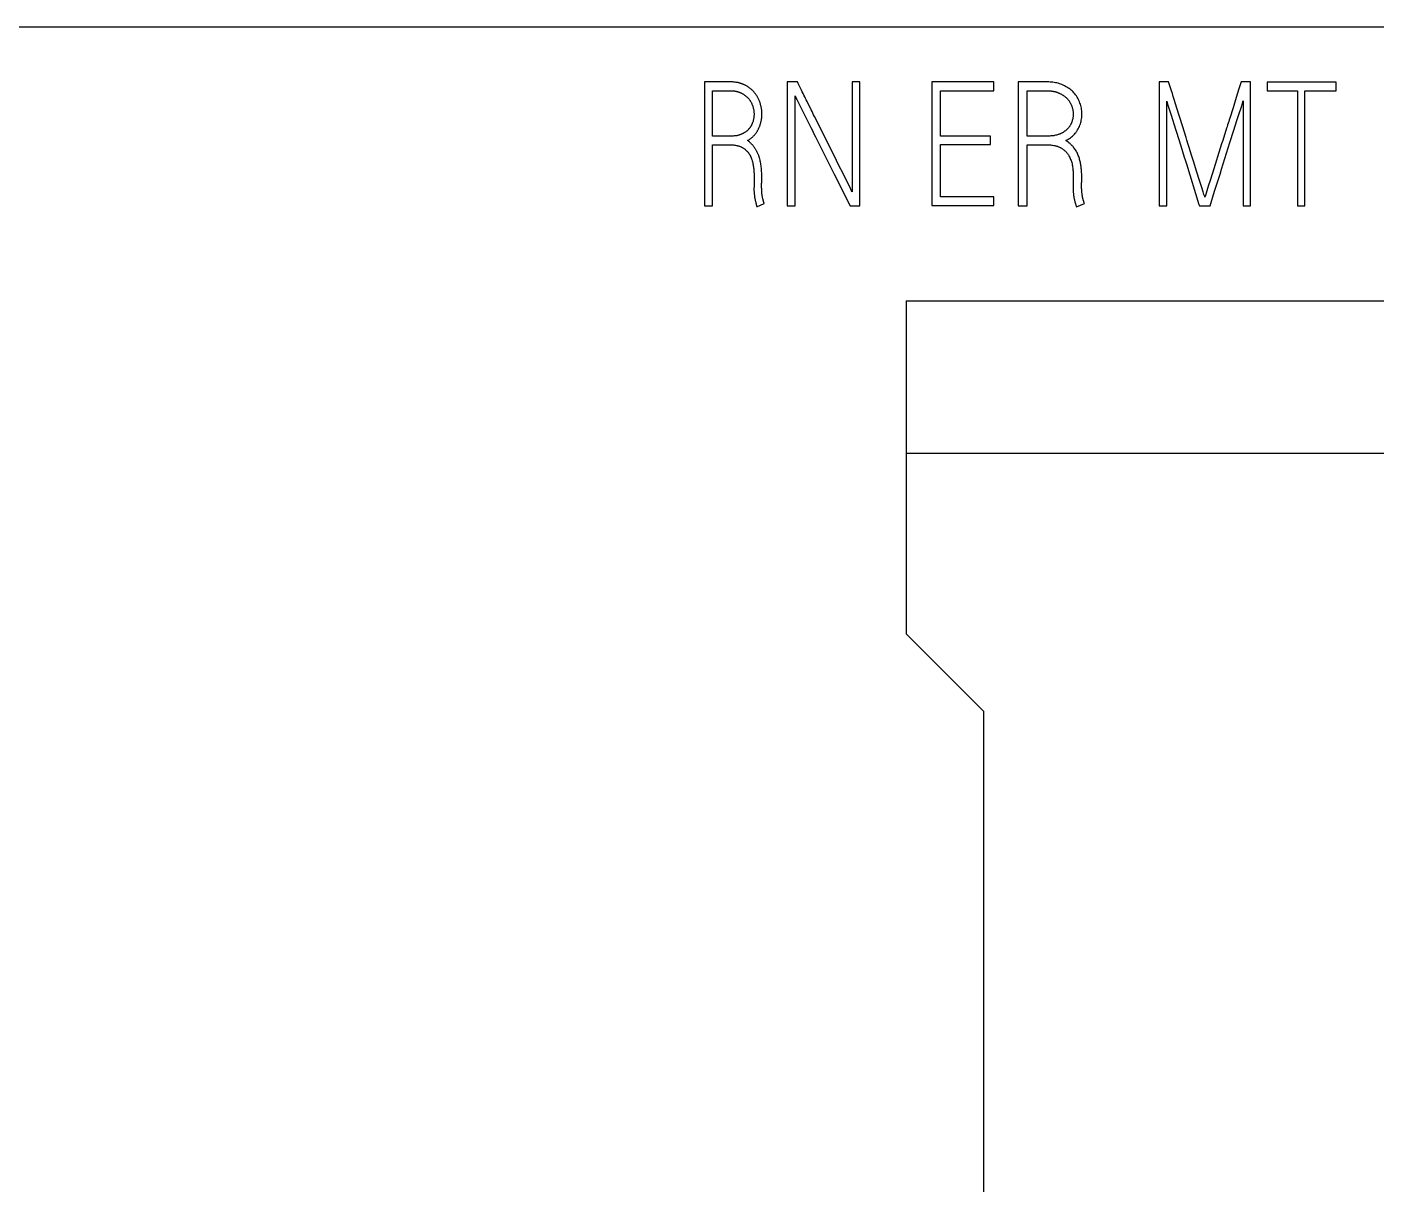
# Model space of a CAD drawing. Header units: millimetres. Extents: x 6750 to 121550, y -28210 to 66060.
# Drawn here: x 34026.5 to 34143.8, y 57971.6 to 58072.2 of the extents above; entities that cross this region are included whole.
import ezdxf

# ---------------------------------------------------------------- set-up
doc = ezdxf.new("R2010")
doc.units = ezdxf.units.MM
doc.layers.add('10000_FRONT', color=7, linetype='Continuous')
doc.layers.add('10500_FRONT_LABELING', color=7, linetype='Continuous')
doc.layers.add('DN.1. NET LIEN MANH', color=7, linetype='Continuous', lineweight=40)

# ---------------------------------------------------------------- blocks, each defined once
blk = doc.blocks.new('A$C0C6D7916')
at = {"layer": '10000_FRONT', "linetype": 'Continuous'}
for p, q in [((-42, 104.522), (-7, 104.522)), ((-23.55, 101.87), (-23.55, 98.65)), ((-23.55, 101.87), (-10.45, 101.87)), ((-10.45, 100.395), (-23.55, 100.395)), ((-23.55, 98.65), (-22.8, 97.9)), ((-22.8, 97.9), (-22.8, 73.2))]:
    blk.add_line(p, q, dxfattribs=at)
at = {"layer": '10500_FRONT_LABELING', "linetype": 'Continuous'}
for p, q in [((-25.5, 103.99), (-25.5, 102.79)), ((-25.297, 103.99), (-25.5, 103.99)), ((-24.7, 103.99), (-24.7, 102.79)), ((-24.603, 103.99), (-24.7, 103.99)), ((-24.074, 103.99), (-24.074, 102.928)), ((-23.997, 103.99), (-24.074, 103.99)), ((-23.997, 102.79), (-23.997, 103.99)), ((-23.3, 103.99), (-23.3, 102.793)), ((-22.703, 103.99), (-23.3, 103.99)), ((-22.703, 103.905), (-22.703, 103.99)), ((-22.465, 103.99), (-22.465, 102.79)), ((-21.1, 103.99), (-21.1, 102.79)), ((-21.01, 103.99), (-21.1, 103.99)), ((-20.329, 103.923), (-20.355, 103.84)), ((-20.308, 103.99), (-20.329, 103.923)), ((-20.216, 103.99), (-20.308, 103.99)), ((-20.216, 102.79), (-20.216, 103.99)), ((-20.056, 103.988), (-20.056, 103.903)), ((-19.389, 103.988), (-20.056, 103.988)), ((-19.389, 103.903), (-19.389, 103.988)), ((-25.423, 103.466), (-25.423, 103.905)), ((-25.423, 103.905), (-25.251, 103.905)), ((-24.625, 102.79), (-24.625, 103.855)), ((-24.599, 103.801), (-24.499, 103.602)), ((-23.217, 103.466), (-23.217, 103.905)), ((-23.217, 103.905), (-22.703, 103.905)), ((-22.38, 103.466), (-22.38, 103.905)), ((-22.38, 103.905), (-22.188, 103.905)), ((-21.028, 102.79), (-21.028, 103.803)), ((-21.028, 103.803), (-21.02, 103.776)), ((-20.355, 103.84), (-20.386, 103.74)), ((-20.288, 103.807), (-20.288, 102.79)), ((-20.056, 103.903), (-19.764, 103.903)), ((-19.764, 103.903), (-19.764, 102.79)), ((-19.692, 102.79), (-19.692, 103.903)), ((-19.692, 103.903), (-19.389, 103.903)), ((-21.02, 103.776), (-21.007, 103.736)), ((-21.007, 103.736), (-20.986, 103.668)), ((-20.986, 103.668), (-20.943, 103.533)), ((-20.877, 103.565), (-20.93, 103.735)), ((-20.349, 103.618), (-20.333, 103.665)), ((-20.333, 103.665), (-20.303, 103.76)), ((-24.499, 103.602), (-24.472, 103.548)), ((-24.366, 103.514), (-24.422, 103.625)), ((-20.943, 103.533), (-20.931, 103.493)), ((-20.841, 103.452), (-20.877, 103.565)), ((-20.378, 103.523), (-20.349, 103.618)), ((-25.24, 103.466), (-25.423, 103.466)), ((-24.427, 103.458), (-24.245, 103.097)), ((-22.734, 103.466), (-23.217, 103.466)), ((-22.734, 103.383), (-22.734, 103.466)), ((-22.177, 103.466), (-22.38, 103.466)), ((-20.931, 103.493), (-20.918, 103.452)), ((-20.918, 103.452), (-20.893, 103.371)), ((-20.833, 103.425), (-20.841, 103.452)), ((-20.821, 103.385), (-20.833, 103.425)), ((-20.498, 103.145), (-20.416, 103.405)), ((-20.416, 103.405), (-20.378, 103.523)), ((-25.423, 102.79), (-25.423, 103.381)), ((-23.217, 102.877), (-23.217, 103.383)), ((-23.217, 103.383), (-22.734, 103.383)), ((-22.38, 102.79), (-22.38, 103.381)), ((-20.893, 103.371), (-20.859, 103.263)), ((-20.808, 103.345), (-20.821, 103.385)), ((-20.791, 103.291), (-20.808, 103.345)), ((-20.77, 103.224), (-20.791, 103.291)), ((-20.497, 103.391), (-20.586, 103.108)), ((-24.2, 103.182), (-24.224, 103.229)), ((-24.16, 103.103), (-24.2, 103.182)), ((-20.859, 103.263), (-20.851, 103.236)), ((-20.736, 103.116), (-20.77, 103.224)), ((-24.245, 103.097), (-24.092, 102.79)), ((-20.711, 103.035), (-20.736, 103.116)), ((-20.689, 102.968), (-20.711, 103.035)), ((-20.612, 103.025), (-20.623, 102.992)), ((-20.586, 103.108), (-20.612, 103.025)), ((-25.022, 102.977), (-25.024, 102.961)), ((-24.946, 102.914), (-24.946, 102.922)), ((-24.945, 102.907), (-24.946, 102.914)), ((-24.944, 102.899), (-24.945, 102.907)), ((-22.703, 102.877), (-23.217, 102.877)), ((-22.703, 102.793), (-22.703, 102.877)), ((-21.934, 102.977), (-21.935, 102.961)), ((-21.852, 102.971), (-21.852, 102.997)), ((-21.847, 102.903), (-21.848, 102.91)), ((-21.847, 102.899), (-21.847, 102.903)), ((-20.677, 102.928), (-20.689, 102.968)), ((-20.668, 102.901), (-20.677, 102.928)), ((-20.654, 102.891), (-20.659, 102.875)), ((-20.633, 102.958), (-20.654, 102.891)), ((-20.623, 102.992), (-20.633, 102.958)), ((-20.609, 102.79), (-20.565, 102.932)), ((-25.5, 102.79), (-25.423, 102.79)), ((-24.994, 102.782), (-24.923, 102.812)), ((-24.7, 102.79), (-24.625, 102.79)), ((-24.092, 102.79), (-23.997, 102.79)), ((-23.3, 102.793), (-22.703, 102.793)), ((-22.465, 102.79), (-22.38, 102.79)), ((-21.902, 102.782), (-21.824, 102.812)), ((-21.1, 102.79), (-21.028, 102.79)), ((-20.717, 102.804), (-20.712, 102.79)), ((-20.712, 102.79), (-20.609, 102.79)), ((-20.288, 102.79), (-20.216, 102.79)), ((-19.764, 102.79), (-19.692, 102.79))]:
    blk.add_line(p, q, dxfattribs=at)
for points in [[(-25.119, 103.963), (-25.124, 103.966), (-25.128, 103.968), (-25.133, 103.97), (-25.138, 103.971), (-25.142, 103.973), (-25.147, 103.975), (-25.152, 103.976), (-25.157, 103.978), (-25.162, 103.979), (-25.166, 103.98), (-25.171, 103.982), (-25.176, 103.983), (-25.181, 103.984), (-25.186, 103.985), (-25.191, 103.986), (-25.196, 103.986), (-25.206, 103.988), (-25.216, 103.989), (-25.226, 103.99), (-25.236, 103.99), (-25.246, 103.99), (-25.257, 103.991), (-25.267, 103.991), (-25.297, 103.99)], [(-25.085, 103.422), (-25.081, 103.425), (-25.076, 103.428), (-25.071, 103.431), (-25.067, 103.434), (-25.063, 103.437), (-25.058, 103.44), (-25.054, 103.443), (-25.05, 103.447), (-25.046, 103.45), (-25.042, 103.453), (-25.038, 103.457), (-25.034, 103.46), (-25.03, 103.464), (-25.026, 103.468), (-25.022, 103.472), (-25.019, 103.476), (-25.015, 103.48), (-25.011, 103.484), (-25.008, 103.488), (-25.005, 103.492), (-25.002, 103.497), (-24.999, 103.501), (-24.996, 103.506), (-24.993, 103.51), (-24.99, 103.515), (-24.987, 103.519), (-24.985, 103.524), (-24.982, 103.529), (-24.98, 103.533), (-24.978, 103.538), (-24.975, 103.543), (-24.973, 103.548), (-24.971, 103.553), (-24.969, 103.558), (-24.967, 103.563), (-24.965, 103.568), (-24.963, 103.573), (-24.962, 103.578), (-24.96, 103.583), (-24.959, 103.588), (-24.957, 103.594), (-24.956, 103.599), (-24.955, 103.604), (-24.953, 103.609), (-24.952, 103.614), (-24.951, 103.62), (-24.95, 103.625), (-24.95, 103.63), (-24.949, 103.635), (-24.948, 103.641), (-24.948, 103.646), (-24.947, 103.651), (-24.947, 103.657), (-24.946, 103.662), (-24.946, 103.667), (-24.946, 103.673), (-24.946, 103.678), (-24.946, 103.683), (-24.946, 103.689), (-24.946, 103.694), (-24.946, 103.7), (-24.947, 103.705), (-24.947, 103.71), (-24.948, 103.715), (-24.948, 103.721), (-24.949, 103.726), (-24.95, 103.731), (-24.951, 103.737), (-24.952, 103.742), (-24.953, 103.747), (-24.954, 103.752), (-24.955, 103.758), (-24.956, 103.763), (-24.958, 103.768), (-24.959, 103.773), (-24.961, 103.778), (-24.962, 103.783), (-24.964, 103.789), (-24.966, 103.794), (-24.967, 103.799), (-24.969, 103.804), (-24.971, 103.809), (-24.973, 103.813), (-24.975, 103.818), (-24.978, 103.823), (-24.98, 103.828), (-24.982, 103.833), (-24.985, 103.837), (-24.987, 103.842), (-24.99, 103.847), (-24.993, 103.851), (-24.996, 103.856), (-24.998, 103.86), (-25.001, 103.865), (-25.005, 103.869), (-25.008, 103.874), (-25.011, 103.878), (-25.014, 103.882), (-25.018, 103.886), (-25.021, 103.89), (-25.024, 103.895), (-25.028, 103.898), (-25.032, 103.902), (-25.035, 103.906), (-25.039, 103.91), (-25.043, 103.914), (-25.047, 103.917), (-25.051, 103.921), (-25.055, 103.924), (-25.059, 103.927), (-25.063, 103.931), (-25.068, 103.934), (-25.072, 103.937), (-25.076, 103.94), (-25.081, 103.943), (-25.086, 103.946), (-25.09, 103.949), (-25.095, 103.951), (-25.1, 103.954), (-25.104, 103.956), (-25.109, 103.959), (-25.114, 103.961), (-25.119, 103.963)], [(-24.563, 103.911), (-24.595, 103.974), (-24.603, 103.99)], [(-22.004, 103.422), (-21.992, 103.429), (-21.981, 103.435), (-21.97, 103.442), (-21.96, 103.45), (-21.95, 103.458), (-21.94, 103.466), (-21.931, 103.475), (-21.922, 103.484), (-21.913, 103.494), (-21.909, 103.499), (-21.905, 103.504), (-21.902, 103.509), (-21.898, 103.514), (-21.891, 103.525), (-21.885, 103.536), (-21.879, 103.548), (-21.874, 103.559), (-21.869, 103.571), (-21.864, 103.583), (-21.861, 103.596), (-21.857, 103.608), (-21.855, 103.621), (-21.852, 103.634), (-21.851, 103.646), (-21.849, 103.659), (-21.849, 103.672), (-21.849, 103.685), (-21.849, 103.698), (-21.851, 103.711), (-21.852, 103.724), (-21.854, 103.736), (-21.857, 103.749), (-21.86, 103.761), (-21.864, 103.774), (-21.868, 103.786), (-21.873, 103.798), (-21.878, 103.809), (-21.883, 103.821), (-21.89, 103.832), (-21.896, 103.843), (-21.903, 103.854), (-21.91, 103.864), (-21.918, 103.874), (-21.927, 103.884), (-21.935, 103.894), (-21.944, 103.903), (-21.954, 103.911), (-21.964, 103.919), (-21.974, 103.927), (-21.985, 103.934), (-21.996, 103.941), (-22.007, 103.947), (-22.019, 103.953), (-22.03, 103.959), (-22.042, 103.964), (-22.054, 103.969), (-22.067, 103.973), (-22.079, 103.977), (-22.091, 103.98), (-22.104, 103.982), (-22.116, 103.985), (-22.129, 103.987), (-22.142, 103.988), (-22.155, 103.989), (-22.168, 103.99), (-22.18, 103.99), (-22.206, 103.99), (-22.232, 103.99), (-22.465, 103.99)], [(-20.93, 103.735), (-20.956, 103.82), (-20.965, 103.848), (-20.974, 103.877), (-20.983, 103.905), (-20.992, 103.933), (-21.001, 103.962), (-21.01, 103.99)], [(-25.251, 103.905), (-25.247, 103.905), (-25.242, 103.905), (-25.237, 103.905), (-25.233, 103.905), (-25.228, 103.904), (-25.223, 103.904), (-25.221, 103.904), (-25.219, 103.903), (-25.216, 103.903), (-25.214, 103.903), (-25.212, 103.903), (-25.209, 103.902), (-25.207, 103.902), (-25.205, 103.902), (-25.202, 103.901), (-25.2, 103.901), (-25.198, 103.9), (-25.196, 103.9), (-25.193, 103.899), (-25.191, 103.899), (-25.189, 103.898), (-25.187, 103.898), (-25.184, 103.897), (-25.182, 103.896), (-25.18, 103.896), (-25.178, 103.895), (-25.175, 103.894), (-25.173, 103.894), (-25.171, 103.893), (-25.169, 103.892), (-25.167, 103.891), (-25.164, 103.891), (-25.162, 103.89), (-25.16, 103.889), (-25.158, 103.888), (-25.156, 103.887), (-25.154, 103.886), (-25.152, 103.885)], [(-25.152, 103.885), (-25.147, 103.883), (-25.143, 103.881), (-25.138, 103.878), (-25.134, 103.876), (-25.13, 103.874), (-25.125, 103.871), (-25.121, 103.868), (-25.117, 103.866), (-25.113, 103.863), (-25.109, 103.86), (-25.105, 103.857), (-25.101, 103.854), (-25.097, 103.85), (-25.093, 103.847), (-25.09, 103.844), (-25.086, 103.84), (-25.083, 103.837), (-25.079, 103.833), (-25.076, 103.83), (-25.073, 103.826), (-25.07, 103.822), (-25.067, 103.818), (-25.064, 103.814), (-25.061, 103.81), (-25.058, 103.806), (-25.055, 103.802), (-25.053, 103.797), (-25.05, 103.793), (-25.048, 103.789), (-25.046, 103.784), (-25.044, 103.78), (-25.042, 103.775), (-25.04, 103.77), (-25.038, 103.766), (-25.036, 103.761)], [(-24.625, 103.855), (-24.617, 103.837), (-24.608, 103.819), (-24.599, 103.801)], [(-24.469, 103.72), (-24.508, 103.8), (-24.516, 103.816), (-24.524, 103.831), (-24.532, 103.847), (-24.54, 103.863), (-24.548, 103.879), (-24.555, 103.895), (-24.563, 103.911)], [(-22.188, 103.905), (-22.183, 103.905), (-22.178, 103.905), (-22.173, 103.905), (-22.168, 103.905), (-22.163, 103.904), (-22.158, 103.904), (-22.153, 103.904), (-22.148, 103.903), (-22.143, 103.902), (-22.138, 103.902), (-22.133, 103.901), (-22.128, 103.9), (-22.123, 103.899), (-22.119, 103.898), (-22.114, 103.897), (-22.109, 103.896), (-22.104, 103.894), (-22.099, 103.893), (-22.094, 103.891), (-22.09, 103.89), (-22.085, 103.888), (-22.08, 103.886), (-22.075, 103.884), (-22.071, 103.882), (-22.066, 103.88), (-22.062, 103.878), (-22.057, 103.876), (-22.053, 103.874), (-22.048, 103.871), (-22.044, 103.869), (-22.04, 103.866), (-22.035, 103.863), (-22.031, 103.861), (-22.027, 103.858), (-22.023, 103.855), (-22.019, 103.852), (-22.015, 103.849), (-22.011, 103.846), (-22.007, 103.842), (-22.003, 103.839), (-22, 103.836), (-21.996, 103.832), (-21.993, 103.829), (-21.989, 103.825), (-21.986, 103.821), (-21.983, 103.817), (-21.979, 103.814), (-21.976, 103.81), (-21.973, 103.806), (-21.97, 103.801), (-21.968, 103.797), (-21.965, 103.793), (-21.962, 103.789), (-21.96, 103.784), (-21.958, 103.78), (-21.955, 103.775), (-21.953, 103.77), (-21.951, 103.766), (-21.949, 103.761)], [(-20.303, 103.76), (-20.295, 103.783), (-20.288, 103.807)], [(-25.036, 103.761), (-25.034, 103.755), (-25.033, 103.749), (-25.031, 103.743), (-25.029, 103.737), (-25.028, 103.731), (-25.027, 103.725), (-25.025, 103.719), (-25.025, 103.713), (-25.024, 103.707), (-25.023, 103.7), (-25.023, 103.694), (-25.022, 103.688), (-25.022, 103.682), (-25.022, 103.675), (-25.022, 103.669), (-25.023, 103.663), (-25.023, 103.657), (-25.024, 103.65), (-25.024, 103.644), (-25.025, 103.638), (-25.026, 103.632), (-25.028, 103.626), (-25.029, 103.62), (-25.031, 103.614), (-25.032, 103.608), (-25.034, 103.602), (-25.036, 103.596), (-25.037, 103.593), (-25.039, 103.59), (-25.04, 103.587), (-25.041, 103.584), (-25.042, 103.581), (-25.044, 103.579), (-25.045, 103.576), (-25.046, 103.573), (-25.048, 103.57), (-25.049, 103.568), (-25.051, 103.565), (-25.052, 103.562), (-25.054, 103.56), (-25.056, 103.557), (-25.057, 103.554), (-25.059, 103.552), (-25.061, 103.549), (-25.063, 103.547), (-25.065, 103.544), (-25.066, 103.542), (-25.068, 103.539), (-25.07, 103.537), (-25.072, 103.535), (-25.075, 103.532)], [(-24.422, 103.625), (-24.437, 103.657), (-24.445, 103.673), (-24.453, 103.689), (-24.461, 103.705), (-24.469, 103.72)], [(-21.949, 103.761), (-21.948, 103.757), (-21.946, 103.752), (-21.945, 103.747), (-21.943, 103.743), (-21.942, 103.738), (-21.94, 103.734), (-21.939, 103.729), (-21.938, 103.724), (-21.937, 103.719), (-21.937, 103.715), (-21.936, 103.71), (-21.935, 103.705), (-21.935, 103.7), (-21.934, 103.696), (-21.934, 103.691), (-21.934, 103.686), (-21.934, 103.681), (-21.934, 103.676), (-21.934, 103.671), (-21.934, 103.666), (-21.934, 103.662), (-21.935, 103.657), (-21.935, 103.652), (-21.936, 103.647), (-21.936, 103.643), (-21.937, 103.638), (-21.938, 103.633), (-21.939, 103.628), (-21.94, 103.624), (-21.942, 103.619), (-21.943, 103.614), (-21.944, 103.61), (-21.946, 103.605), (-21.948, 103.601), (-21.949, 103.596), (-21.951, 103.592), (-21.953, 103.587), (-21.955, 103.583), (-21.957, 103.579), (-21.96, 103.574), (-21.962, 103.57), (-21.965, 103.566), (-21.967, 103.562), (-21.97, 103.558), (-21.973, 103.554), (-21.976, 103.55), (-21.979, 103.547), (-21.982, 103.543), (-21.985, 103.539), (-21.988, 103.536), (-21.992, 103.532)], [(-20.386, 103.74), (-20.418, 103.64), (-20.423, 103.624), (-20.428, 103.607), (-20.434, 103.591), (-20.439, 103.574), (-20.444, 103.557), (-20.449, 103.541), (-20.486, 103.424)], [(-25.075, 103.532), (-25.077, 103.529), (-25.08, 103.526), (-25.083, 103.523), (-25.086, 103.52), (-25.09, 103.518), (-25.093, 103.515), (-25.096, 103.512), (-25.099, 103.51), (-25.103, 103.507), (-25.106, 103.505), (-25.109, 103.503), (-25.113, 103.5), (-25.116, 103.498), (-25.12, 103.496), (-25.124, 103.494), (-25.127, 103.492), (-25.131, 103.49), (-25.135, 103.488), (-25.138, 103.487), (-25.142, 103.485), (-25.146, 103.483), (-25.15, 103.482), (-25.154, 103.48), (-25.158, 103.479), (-25.162, 103.478), (-25.166, 103.476), (-25.17, 103.475), (-25.174, 103.474), (-25.178, 103.473), (-25.182, 103.472), (-25.19, 103.47), (-25.198, 103.469), (-25.207, 103.468), (-25.215, 103.467), (-25.223, 103.466), (-25.232, 103.466), (-25.24, 103.466)], [(-24.472, 103.548), (-24.454, 103.512), (-24.445, 103.494), (-24.427, 103.458)], [(-21.992, 103.532), (-21.995, 103.529), (-21.999, 103.526), (-22.002, 103.523), (-22.006, 103.52), (-22.009, 103.517), (-22.013, 103.514), (-22.016, 103.512), (-22.02, 103.509), (-22.024, 103.506), (-22.028, 103.504), (-22.032, 103.502), (-22.036, 103.499), (-22.04, 103.497), (-22.044, 103.495), (-22.048, 103.493), (-22.052, 103.491), (-22.056, 103.489), (-22.06, 103.487), (-22.064, 103.486), (-22.069, 103.484), (-22.073, 103.483), (-22.077, 103.481), (-22.086, 103.478), (-22.095, 103.476), (-22.104, 103.474), (-22.113, 103.472), (-22.122, 103.47), (-22.131, 103.469), (-22.14, 103.468), (-22.15, 103.467), (-22.159, 103.466), (-22.168, 103.466), (-22.177, 103.466)], [(-24.947, 103.031), (-24.947, 103.054), (-24.948, 103.077), (-24.948, 103.088), (-24.948, 103.099), (-24.948, 103.111), (-24.949, 103.122), (-24.95, 103.133), (-24.95, 103.145), (-24.951, 103.156), (-24.953, 103.167), (-24.954, 103.178), (-24.956, 103.19), (-24.957, 103.201), (-24.959, 103.212), (-24.962, 103.223), (-24.964, 103.234), (-24.967, 103.245), (-24.968, 103.251), (-24.97, 103.256), (-24.972, 103.262), (-24.974, 103.267), (-24.975, 103.272), (-24.977, 103.278), (-24.98, 103.283), (-24.982, 103.288), (-24.984, 103.294), (-24.986, 103.299), (-24.989, 103.304), (-24.991, 103.309), (-24.994, 103.314), (-24.996, 103.319), (-24.999, 103.324), (-25.002, 103.329), (-25.005, 103.334), (-25.008, 103.339), (-25.011, 103.344), (-25.014, 103.349), (-25.017, 103.354), (-25.02, 103.358), (-25.024, 103.363), (-25.027, 103.368), (-25.031, 103.372), (-25.034, 103.377), (-25.038, 103.381), (-25.042, 103.385), (-25.046, 103.389), (-25.05, 103.393), (-25.054, 103.397), (-25.058, 103.401), (-25.062, 103.405), (-25.067, 103.409), (-25.071, 103.412), (-25.076, 103.416), (-25.08, 103.419), (-25.085, 103.422)], [(-24.224, 103.229), (-24.248, 103.277), (-24.366, 103.514)], [(-21.85, 103.031), (-21.85, 103.051), (-21.851, 103.071), (-21.851, 103.092), (-21.851, 103.102), (-21.852, 103.112), (-21.852, 103.122), (-21.853, 103.132), (-21.854, 103.141), (-21.855, 103.151), (-21.856, 103.161), (-21.857, 103.171), (-21.858, 103.181), (-21.86, 103.191), (-21.862, 103.201), (-21.863, 103.211), (-21.866, 103.22), (-21.868, 103.23), (-21.871, 103.24), (-21.874, 103.25), (-21.877, 103.259), (-21.88, 103.269), (-21.884, 103.278), (-21.888, 103.287), (-21.892, 103.296), (-21.896, 103.306), (-21.901, 103.314), (-21.906, 103.323), (-21.911, 103.332), (-21.917, 103.34), (-21.923, 103.348), (-21.929, 103.356), (-21.932, 103.36), (-21.935, 103.364), (-21.938, 103.368), (-21.942, 103.372), (-21.945, 103.375), (-21.949, 103.379), (-21.952, 103.382), (-21.956, 103.386), (-21.959, 103.389), (-21.963, 103.393), (-21.967, 103.396), (-21.971, 103.399), (-21.975, 103.402), (-21.979, 103.406), (-21.983, 103.409), (-21.987, 103.411), (-21.991, 103.414), (-21.995, 103.417), (-21.999, 103.42), (-22.004, 103.422)], [(-20.486, 103.424), (-20.492, 103.408), (-20.497, 103.391)], [(-25.423, 103.381), (-25.261, 103.381), (-25.241, 103.381), (-25.231, 103.38), (-25.221, 103.38), (-25.211, 103.379), (-25.201, 103.377), (-25.191, 103.376), (-25.186, 103.375), (-25.181, 103.373), (-25.176, 103.372), (-25.171, 103.371), (-25.166, 103.369), (-25.162, 103.368), (-25.157, 103.366), (-25.152, 103.364), (-25.148, 103.362), (-25.143, 103.36), (-25.138, 103.357), (-25.134, 103.355), (-25.13, 103.352), (-25.125, 103.35), (-25.121, 103.347), (-25.117, 103.344), (-25.113, 103.341), (-25.109, 103.338), (-25.105, 103.334), (-25.101, 103.331), (-25.098, 103.328), (-25.094, 103.324), (-25.09, 103.32), (-25.087, 103.317), (-25.084, 103.313), (-25.08, 103.309), (-25.077, 103.305), (-25.074, 103.301), (-25.071, 103.297), (-25.069, 103.292), (-25.066, 103.288), (-25.063, 103.284), (-25.061, 103.28), (-25.059, 103.275), (-25.054, 103.266), (-25.05, 103.257), (-25.046, 103.247), (-25.043, 103.238), (-25.04, 103.228), (-25.037, 103.218), (-25.035, 103.209), (-25.033, 103.199), (-25.031, 103.189), (-25.029, 103.179), (-25.028, 103.168), (-25.026, 103.158), (-25.025, 103.148), (-25.024, 103.138), (-25.024, 103.128), (-25.023, 103.118), (-25.022, 103.108), (-25.022, 103.098), (-25.022, 103.078), (-25.022, 103.057), (-25.022, 103.037), (-25.022, 103.017), (-25.022, 102.997), (-25.022, 102.977)], [(-22.38, 103.381), (-22.186, 103.381), (-22.175, 103.381), (-22.165, 103.38), (-22.154, 103.38), (-22.143, 103.379), (-22.133, 103.377), (-22.122, 103.376), (-22.112, 103.374), (-22.106, 103.373), (-22.101, 103.371), (-22.096, 103.37), (-22.091, 103.368), (-22.086, 103.367), (-22.081, 103.365), (-22.076, 103.363), (-22.071, 103.361), (-22.066, 103.359), (-22.061, 103.356), (-22.056, 103.354), (-22.052, 103.351), (-22.047, 103.349), (-22.042, 103.346), (-22.038, 103.343), (-22.034, 103.34), (-22.029, 103.337), (-22.025, 103.334), (-22.021, 103.331), (-22.017, 103.327), (-22.013, 103.324), (-22.009, 103.32), (-22.005, 103.316), (-22.002, 103.312), (-21.998, 103.308), (-21.995, 103.304), (-21.991, 103.3), (-21.988, 103.296), (-21.985, 103.292), (-21.982, 103.287), (-21.979, 103.283), (-21.977, 103.278), (-21.971, 103.269), (-21.967, 103.259), (-21.962, 103.25), (-21.958, 103.24), (-21.954, 103.23), (-21.951, 103.219), (-21.948, 103.209), (-21.945, 103.199), (-21.943, 103.188), (-21.941, 103.178), (-21.939, 103.167), (-21.938, 103.156), (-21.937, 103.146), (-21.936, 103.135), (-21.935, 103.125), (-21.934, 103.114), (-21.934, 103.104), (-21.933, 103.083), (-21.933, 103.061), (-21.933, 103.04)], [(-20.851, 103.236), (-20.838, 103.196), (-20.717, 102.804)], [(-20.565, 102.932), (-20.512, 103.098), (-20.498, 103.145)], [(-24.949, 102.971), (-24.949, 103.005), (-24.949, 103.009), (-24.948, 103.013), (-24.948, 103.016), (-24.948, 103.02), (-24.948, 103.024), (-24.948, 103.028), (-24.947, 103.031)], [(-24.074, 102.928), (-24.082, 102.944), (-24.089, 102.96), (-24.16, 103.103)], [(-21.933, 103.04), (-21.933, 102.998), (-21.934, 102.977)], [(-21.852, 102.997), (-21.852, 103.005), (-21.852, 103.009), (-21.852, 103.013), (-21.852, 103.016), (-21.851, 103.02), (-21.851, 103.024), (-21.851, 103.028), (-21.85, 103.031)], [(-25.024, 102.961), (-25.023, 102.956), (-25.023, 102.951), (-25.023, 102.946), (-25.023, 102.94), (-25.023, 102.935), (-25.022, 102.93), (-25.022, 102.925), (-25.022, 102.92), (-25.021, 102.914), (-25.021, 102.909), (-25.02, 102.904), (-25.019, 102.899), (-25.019, 102.894), (-25.018, 102.888), (-25.017, 102.883), (-25.017, 102.878), (-25.016, 102.873), (-25.015, 102.868), (-25.014, 102.863), (-25.013, 102.858), (-25.012, 102.852), (-25.011, 102.847), (-25.01, 102.842), (-25.009, 102.837), (-25.008, 102.832), (-25.006, 102.827), (-25.005, 102.822), (-25.004, 102.817), (-25.003, 102.812), (-25.001, 102.807), (-25, 102.802), (-24.998, 102.797), (-24.997, 102.792), (-24.995, 102.787), (-24.994, 102.782)], [(-24.946, 102.922), (-24.947, 102.929), (-24.947, 102.933), (-24.947, 102.937), (-24.948, 102.941), (-24.948, 102.944), (-24.948, 102.948), (-24.948, 102.952), (-24.948, 102.956), (-24.948, 102.96), (-24.949, 102.963), (-24.949, 102.967), (-24.949, 102.971)], [(-24.923, 102.812), (-24.924, 102.816), (-24.926, 102.819), (-24.927, 102.823), (-24.928, 102.827), (-24.93, 102.831), (-24.931, 102.835), (-24.932, 102.839), (-24.933, 102.843), (-24.934, 102.847), (-24.935, 102.851), (-24.936, 102.855), (-24.937, 102.859), (-24.938, 102.863), (-24.939, 102.867), (-24.94, 102.871), (-24.941, 102.875), (-24.941, 102.879), (-24.942, 102.883), (-24.943, 102.887), (-24.943, 102.891), (-24.944, 102.895), (-24.944, 102.899)], [(-21.935, 102.961), (-21.935, 102.956), (-21.935, 102.951), (-21.935, 102.946), (-21.935, 102.94), (-21.934, 102.935), (-21.934, 102.93), (-21.933, 102.925), (-21.933, 102.919), (-21.932, 102.914), (-21.932, 102.909), (-21.931, 102.904), (-21.931, 102.899), (-21.93, 102.893), (-21.929, 102.888), (-21.928, 102.883), (-21.927, 102.878), (-21.927, 102.873), (-21.926, 102.868), (-21.925, 102.862), (-21.924, 102.857), (-21.922, 102.852), (-21.921, 102.847), (-21.92, 102.842), (-21.919, 102.837), (-21.917, 102.832), (-21.916, 102.827), (-21.915, 102.822), (-21.913, 102.817), (-21.912, 102.812), (-21.91, 102.807), (-21.909, 102.802), (-21.907, 102.797), (-21.905, 102.792), (-21.904, 102.787), (-21.902, 102.782)], [(-21.848, 102.91), (-21.849, 102.918), (-21.849, 102.922), (-21.85, 102.925), (-21.85, 102.929), (-21.85, 102.933), (-21.851, 102.937), (-21.851, 102.941), (-21.851, 102.944), (-21.851, 102.948), (-21.851, 102.952), (-21.852, 102.956), (-21.852, 102.96), (-21.852, 102.963), (-21.852, 102.967), (-21.852, 102.971)], [(-21.824, 102.812), (-21.825, 102.815), (-21.826, 102.819), (-21.828, 102.823), (-21.829, 102.827), (-21.831, 102.831), (-21.832, 102.835), (-21.833, 102.839), (-21.835, 102.843), (-21.836, 102.847), (-21.837, 102.851), (-21.838, 102.855), (-21.839, 102.859), (-21.84, 102.863), (-21.841, 102.867), (-21.842, 102.871), (-21.843, 102.875), (-21.844, 102.879), (-21.845, 102.883), (-21.845, 102.887), (-21.846, 102.891), (-21.846, 102.895), (-21.847, 102.899)], [(-20.659, 102.875), (-20.661, 102.881), (-20.663, 102.888), (-20.668, 102.901)]]:
    blk.add_lwpolyline(points, dxfattribs=at)

msp = doc.modelspace()

# ---------------------------------------------------------------- block references
at = {"layer": 'DN.1. NET LIEN MANH', "xscale": 8.981300112304329, "yscale": 8.981300112304329, "zscale": 8.981300112304329}
msp.add_blockref('A$C0C6D7916', (34314.458, 57133.431), dxfattribs=at)

doc.saveas('drawing.dxf')
